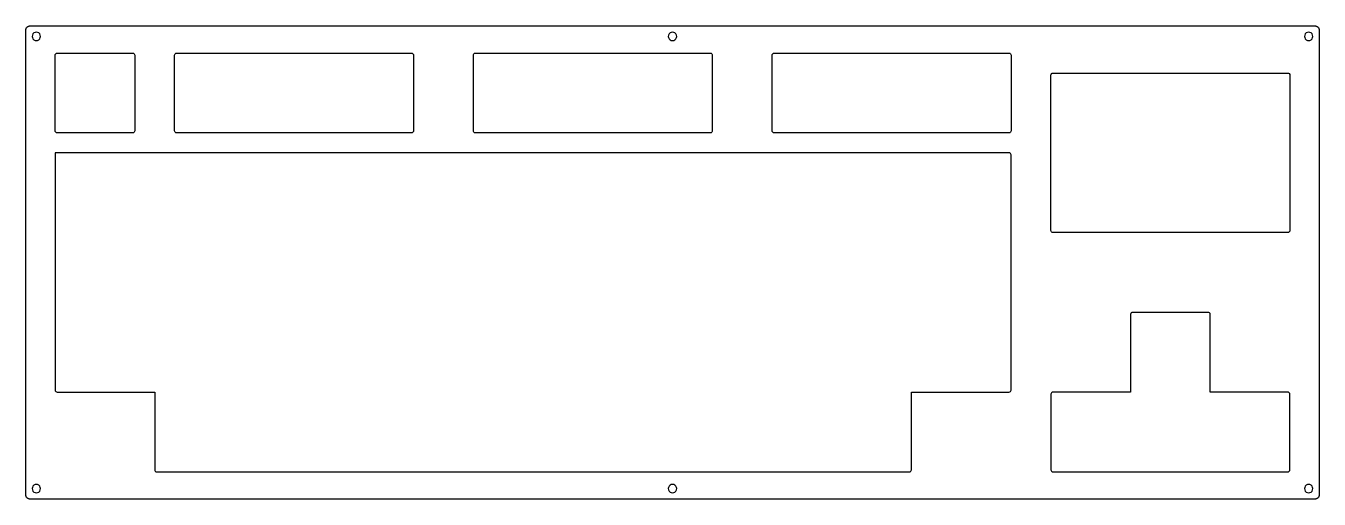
# Model space of a CAD drawing. Header units: millimetres. Extents: x 0 to 309, y 0 to 113.
import ezdxf

# ---------------------------------------------------------------- set-up
doc = ezdxf.new("R2010")
doc.units = ezdxf.units.MM
doc.layers.get('0').update_dxf_attribs({"linetype": 'CONTINUOUS'})

msp = doc.modelspace()

# ---------------------------------------------------------------- linework, layer by layer
for points in [[(309.367, 112.225), (309.371, 112.146), (309.371, 1.13275), (309.367, 1.05558), (309.359, 0.977029), (309.343, 0.899859), (309.323, 0.824068), (309.295, 0.749653), (309.262, 0.679372), (309.223, 0.611851), (309.181, 0.545705), (309.131, 0.48369), (309.079, 0.425813), (309.021, 0.373447), (308.959, 0.323839), (308.894, 0.279742), (308.824, 0.242535), (308.754, 0.209462), (308.681, 0.181901), (308.605, 0.16123), (308.527, 0.144694), (308.449, 0.136426), (308.372, 0.13367), (1.09554, 0.13367), (1.01699, 0.136426), (0.938445, 0.144694), (0.861275, 0.16123), (0.785481, 0.181901), (0.712445, 0.209462), (0.642165, 0.242535), (0.571885, 0.279742), (0.507118, 0.323839), (0.445107, 0.373447), (0.38723, 0.425813), (0.334863, 0.48369), (0.285254, 0.545705), (0.242535, 0.611851), (0.20395, 0.679372), (0.170877, 0.749653), (0.143316, 0.824068), (0.122645, 0.899859), (0.107487, 0.977029), (0.097841, 1.05558), (0.095085, 1.13275), (0.095085, 112.146), (0.097841, 112.225), (0.107487, 112.303), (0.122645, 112.381), (0.143316, 112.456), (0.170877, 112.529), (0.20395, 112.6), (0.242535, 112.67), (0.285254, 112.735), (0.334863, 112.796), (0.38723, 112.854), (0.445107, 112.907), (0.507118, 112.956), (0.571885, 112.999), (0.642165, 113.038), (0.712445, 113.071), (0.785481, 113.098), (0.861275, 113.119), (0.938445, 113.134), (1.01699, 113.144), (1.09554, 113.146), (308.372, 113.146), (308.449, 113.144), (308.527, 113.134), (308.605, 113.119), (308.681, 113.098), (308.754, 113.071), (308.824, 113.038), (308.894, 112.999), (308.959, 112.956), (309.021, 112.907), (309.079, 112.854), (309.131, 112.796), (309.181, 112.735), (309.223, 112.67), (309.262, 112.6), (309.295, 112.529), (309.323, 112.456), (309.343, 112.381), (309.359, 112.303)], [(2.0078, 111.456), (1.78594, 111.234), (1.644, 110.956), (1.59439, 110.647), (1.644, 110.337), (1.78594, 110.06), (2.0078, 109.837), (2.28617, 109.694), (2.59485, 109.647), (2.90491, 109.694), (3.18189, 109.837), (3.40513, 110.06), (3.54707, 110.337), (3.5953, 110.647), (3.54707, 110.956), (3.40513, 111.234), (3.18189, 111.456), (2.90491, 111.598), (2.59485, 111.646), (2.28617, 111.598)], [(153.924, 110.06), (154.146, 109.837), (154.423, 109.694), (154.733, 109.647), (155.043, 109.694), (155.32, 109.837), (155.542, 110.06), (155.684, 110.337), (155.733, 110.647), (155.684, 110.956), (155.542, 111.234), (155.32, 111.456), (155.043, 111.598), (154.733, 111.646), (154.423, 111.598), (154.146, 111.456), (153.924, 111.234), (153.782, 110.956), (153.734, 110.647), (153.782, 110.337)], [(306.561, 111.598), (306.284, 111.456), (306.061, 111.234), (305.919, 110.956), (305.872, 110.647), (305.919, 110.337), (306.061, 110.06), (306.284, 109.837), (306.561, 109.694), (306.871, 109.647), (307.18, 109.694), (307.458, 109.837), (307.68, 110.06), (307.822, 110.337), (307.872, 110.647), (307.822, 110.956), (307.68, 111.234), (307.458, 111.456), (307.18, 111.598), (306.871, 111.646)], [(2.90491, 1.68258), (3.18189, 1.82452), (3.40513, 2.04501), (3.54707, 2.32475), (3.5953, 2.63343), (3.54707, 2.94211), (3.40513, 3.22185), (3.18189, 3.44234), (2.90491, 3.58429), (2.59485, 3.63252), (2.28617, 3.58429), (2.0078, 3.44234), (1.78594, 3.22185), (1.644, 2.94211), (1.59439, 2.63343), (1.644, 2.32475), (1.78594, 2.04501), (2.0078, 1.82452), (2.28617, 1.68258), (2.59485, 1.63298)], [(154.733, 1.63298), (155.043, 1.68258), (155.32, 1.82452), (155.542, 2.04501), (155.684, 2.32475), (155.733, 2.63343), (155.684, 2.94211), (155.542, 3.22185), (155.32, 3.44234), (155.043, 3.58429), (154.733, 3.63252), (154.423, 3.58429), (154.146, 3.44234), (153.924, 3.22185), (153.782, 2.94211), (153.734, 2.63343), (153.782, 2.32475), (153.924, 2.04501), (154.146, 1.82452), (154.423, 1.68258)], [(307.18, 3.58429), (306.871, 3.63252), (306.561, 3.58429), (306.284, 3.44234), (306.061, 3.22185), (305.919, 2.94211), (305.872, 2.63343), (305.919, 2.32475), (306.061, 2.04501), (306.284, 1.82452), (306.561, 1.68258), (306.871, 1.63298), (307.18, 1.68258), (307.458, 1.82452), (307.68, 2.04501), (307.822, 2.32475), (307.872, 2.63343), (307.822, 2.94211), (307.68, 3.22185), (307.458, 3.44234)]]:
    msp.add_lwpolyline(points, close=True)
for points in [[(26.1469, 106.148), (26.1469, 88.0951, -0.4142135624), (25.6469, 87.5951), (7.59415, 87.5951, -0.4142135624), (7.09415, 88.0951), (7.09415, 106.148, -0.4142135624), (7.59415, 106.648), (25.6469, 106.648, -0.4142135624)], [(92.3218, 87.5951), (36.169, 87.5951, -0.4142135624), (35.669, 88.0951), (35.669, 106.148, -0.4142135624), (36.169, 106.648), (92.3218, 106.648, -0.4142135624), (92.8218, 106.148), (92.8218, 88.0951, -0.4142135624)], [(107.107, 88.0951), (107.107, 106.148, -0.4142135624), (107.607, 106.648), (163.758, 106.648, -0.4142135624), (164.258, 106.148), (164.258, 88.0951, -0.4142135624), (163.758, 87.5951), (107.607, 87.5951, -0.4142135624)], [(235.197, 87.5951), (179.044, 87.5951, -0.4142135624), (178.544, 88.0951), (178.544, 106.148, -0.4142135624), (179.044, 106.648), (235.197, 106.648, -0.4142135624), (235.697, 106.148), (235.697, 88.0951, -0.4142135624)], [(245.219, 64.2826), (245.219, 101.385, -0.4142135624), (245.719, 101.885), (301.872, 101.885, -0.4142135624), (302.372, 101.385), (302.372, 64.2826, -0.4142135624), (301.872, 63.7826), (245.719, 63.7826, -0.4142135624)], [(211.883, 7.1325), (211.883, 25.6825), (235.197, 25.6825, 0.4142135624), (235.697, 26.1825), (235.697, 82.3354, 0.4142135624), (235.197, 82.8354), (7.09415, 82.8354), (7.09415, 26.1825, 0.4142135624), (7.59415, 25.6825), (30.9066, 25.6825), (30.9066, 7.1325, 0.4142135624), (31.4066, 6.6325), (211.383, 6.6325, 0.4142135624)], [(301.872, 25.6853), (283.322, 25.6853), (283.322, 44.2354, 0.4142135624), (282.822, 44.7354), (264.769, 44.7354, 0.4142135624), (264.269, 44.2354), (264.269, 25.6853), (245.719, 25.6853, 0.4142135624), (245.219, 25.1853), (245.219, 7.1325, 0.4142135624), (245.719, 6.6325), (301.872, 6.6325, 0.4142135624), (302.372, 7.1325), (302.372, 25.1853, 0.4142135624)]]:
    msp.add_lwpolyline(points, format="xyb", close=True)

doc.saveas('drawing.dxf')
